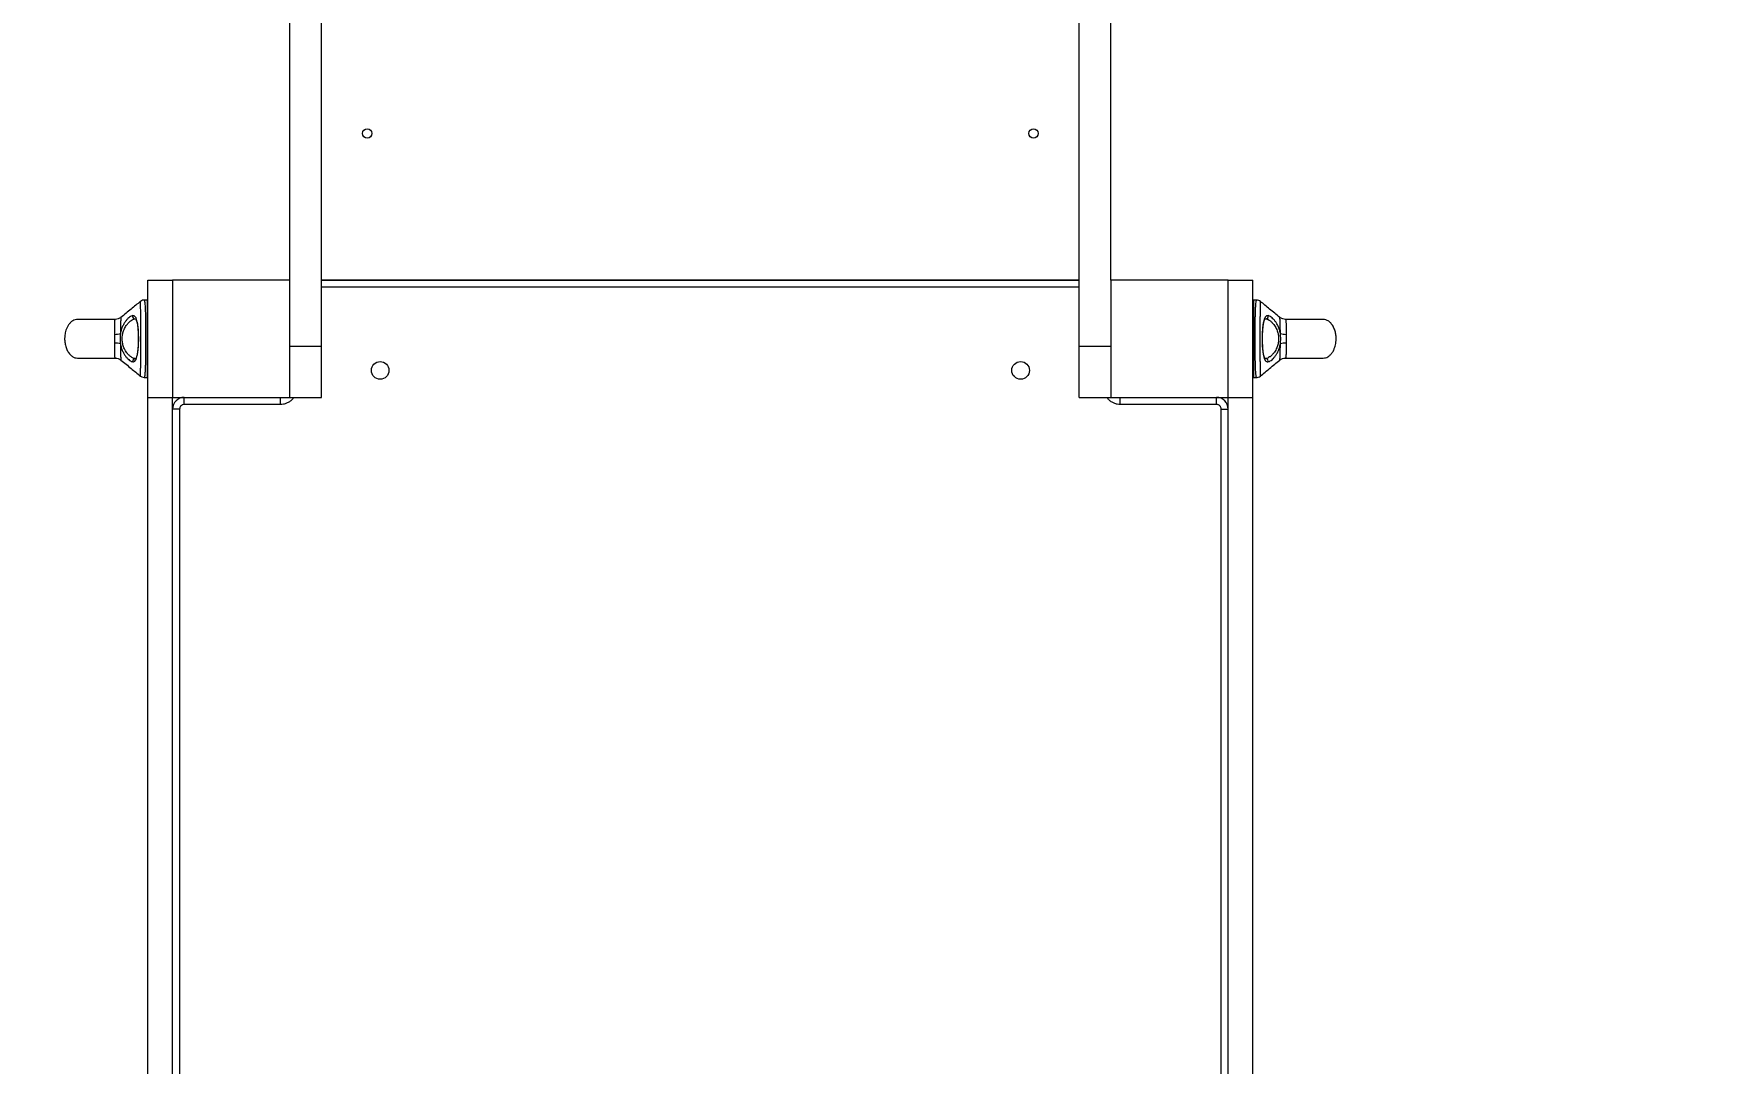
# Model space of a CAD drawing. Header units: millimetres. Extents: x -1410 to 10553, y -1584 to 10089.
# Drawn here: x 4925 to 6369, y 3234 to 4112 of the extents above; entities that cross this region are included whole.
import ezdxf

# ---------------------------------------------------------------- set-up
doc = ezdxf.new("R2010")
doc.units = ezdxf.units.MM
doc.layers.add('DiKom', color=7, linetype='Continuous')
doc.styles.add('style1', font='arial.ttf', dxfattribs={"width": 0.8})
doc.dimstyles.new('1-50', dxfattribs={"dimtxt": 400, "dimasz": 200, "dimexe": 100, "dimexo": 0, "dimgap": 200, "dimtad": 1, "dimtxsty": 'style1', "dimcen": 200, "dimclrd": 7, "dimclre": 7, "dimclrt": 7, "dimadec": 1, "dimazin": 2, "dimtfac": 1, "dimtmove": 0, "dimatfit": 2, "dimfxl": 0, "dimlwd": 25, "dimlwe": 18, "dimarcsym": 0})

# ---------------------------------------------------------------- blocks, each defined once
blk = doc.blocks.new('*D6')
at = {"layer": 'Defpoints', "color": 0, "transparency": 16777216}
for p in [(1052.6, 4838.3), (8552.6, 4538.8), (1052.6, -316)]:
    blk.add_point(p, dxfattribs=at)
at = {"layer": 'DiKom', "color": 7, "lineweight": 18, "transparency": 16777216}
for p, q in [((1052.6, 4838.3), (1052.6, -416)), ((8552.6, 4538.8), (8552.6, -416))]:
    blk.add_line(p, q, dxfattribs=at)
at = {"layer": 'DiKom', "color": 7, "lineweight": 25, "transparency": 16777216}
blk.add_line((8352.6, -316), (1252.6, -316), dxfattribs=at)
at = {"layer": 'DiKom', "color": 7, "transparency": 16777216}
for points in [[(1252.6, -282.7), (1252.6, -349.3), (1052.6, -316)], [(8352.6, -282.7), (8352.6, -349.3), (8552.6, -316)]]:
    blk.add_solid(points, dxfattribs=at)
at = {"layer": 'DiKom', "color": 7, "transparency": 16777216, "insert": (5447.5, 88.2), "char_height": 400, "attachment_point": 5, "style": 'style1'}
blk.add_mtext('7500', dxfattribs=at)
blk = doc.blocks.new('*D7')
at = {"layer": 'Defpoints', "color": 0, "transparency": 16777216}
for p in [(2743.2, 6351.8), (728.2, 735.3), (5494.1, 735.3)]:
    blk.add_point(p, dxfattribs=at)
at = {"layer": 'DiKom', "color": 7, "lineweight": 18, "transparency": 16777216}
for p, q in [((2743.2, 6351.8), (628.2, 6351.8)), ((5494.1, 735.3), (628.2, 735.3))]:
    blk.add_line(p, q, dxfattribs=at)
at = {"layer": 'DiKom', "color": 7, "lineweight": 25, "transparency": 16777216}
blk.add_line((728.2, 6151.8), (728.2, 935.3), dxfattribs=at)
at = {"layer": 'DiKom', "color": 7, "transparency": 16777216}
for points in [[(694.9, 6151.8), (761.5, 6151.8), (728.2, 6351.8)], [(694.9, 935.3), (761.5, 935.3), (728.2, 735.3)]]:
    blk.add_solid(points, dxfattribs=at)
at = {"layer": 'DiKom', "color": 7, "transparency": 16777216, "insert": (324, 4804.8), "char_height": 400, "attachment_point": 5, "rotation": 90, "style": 'style1'}
blk.add_mtext('5600', dxfattribs=at)
blk = doc.blocks.new('*D8')
at = {"layer": 'Defpoints', "color": 0, "transparency": 16777216}
for p in [(-447.4, 4071.3), (10552.6, 4053.8), (10552.6, -1484.2)]:
    blk.add_point(p, dxfattribs=at)
at = {"layer": 'DiKom', "color": 7, "lineweight": 18, "transparency": 16777216}
for p, q in [((-447.4, 4071.3), (-447.4, -1584.2)), ((10552.6, 4053.8), (10552.6, -1584.2))]:
    blk.add_line(p, q, dxfattribs=at)
at = {"layer": 'DiKom', "color": 7, "lineweight": 25, "transparency": 16777216}
blk.add_line((-247.4, -1484.2), (10352.6, -1484.2), dxfattribs=at)
at = {"layer": 'DiKom', "color": 7, "transparency": 16777216}
for points in [[(-247.4, -1450.8), (-247.4, -1517.5), (-447.4, -1484.2)], [(10352.6, -1450.8), (10352.6, -1517.5), (10552.6, -1484.2)]]:
    blk.add_solid(points, dxfattribs=at)
at = {"layer": 'DiKom', "color": 7, "transparency": 16777216, "insert": (5513, -1079.9), "char_height": 400, "attachment_point": 5, "style": 'style1'}
blk.add_mtext('11000', dxfattribs=at)

msp = doc.modelspace()

# ---------------------------------------------------------------- linework, layer by layer
at = {"color": 7, "linetype": 'Continuous', "lineweight": 15}
for p, q in [((5143.198, 3901.777), (5143.198, 4313.641)), ((5170.198, 3845.546), (5170.198, 4312.882)), ((5816.198, 3845.546), (5816.198, 4313.105)), ((5843.198, 3901.777), (5843.198, 4313.252)), ((5022.198, 3901.777), (5043.198, 3901.777)), ((5022.198, 3801.777), (5022.198, 3901.777)), ((5043.198, 3901.777), (5043.198, 3801.777)), ((5143.198, 3901.777), (5043.198, 3901.777)), ((5143.198, 3801.777), (5143.198, 3901.777)), ((5170.198, 3901.779), (5816.198, 3901.779)), ((5816.198, 3901.777), (5170.198, 3901.777)), ((5843.198, 3901.777), (5843.198, 3801.777)), ((5943.198, 3901.777), (5843.198, 3901.777)), ((5943.198, 3901.777), (5964.198, 3901.777)), ((5943.198, 3801.777), (5943.198, 3901.777)), ((5964.198, 3801.777), (5964.198, 3901.777)), ((5019.077, 3884.777), (5019.076, 3884.777)), ((5021.698, 3884.777), (5019.077, 3884.777)), ((5967.323, 3884.777), (5964.698, 3884.777)), ((5970.679, 3883.547), (5970.669, 3883.559)), ((5011.033, 3868.763), (5011.329, 3868.777)), ((5973.967, 3868.507), (5975.07, 3868.777)), ((5975.07, 3868.777), (5975.384, 3868.761)), ((5143.198, 3845.546), (5170.198, 3845.546)), ((5170.198, 3801.777), (5170.198, 3845.546)), ((5816.198, 3845.546), (5843.198, 3845.546)), ((5816.198, 3801.777), (5816.198, 3845.546)), ((5011.326, 3834.777), (5011.012, 3834.793)), ((5012.429, 3835.046), (5011.326, 3834.777)), ((5975.363, 3834.791), (5975.067, 3834.777)), ((5015.717, 3820.007), (5015.727, 3819.994)), ((5019.073, 3818.777), (5021.698, 3818.777)), ((5964.698, 3818.777), (5967.319, 3818.777)), ((5967.319, 3818.777), (5967.32, 3818.777)), ((5022.198, 3801.777), (5043.198, 3801.777)), ((5022.198, 3101.777), (5022.198, 3801.777)), ((5043.198, 3101.777), (5043.198, 3801.777)), ((5043.198, 3801.777), (5143.198, 3801.777)), ((5053.198, 3795.777), (5053.198, 3801.777)), ((5135.198, 3795.777), (5135.198, 3801.777)), ((5143.198, 3801.777), (5170.198, 3801.777)), ((5816.198, 3801.777), (5843.198, 3801.777)), ((5843.198, 3801.777), (5943.198, 3801.777)), ((5851.198, 3795.777), (5851.198, 3801.777)), ((5933.198, 3795.777), (5933.198, 3801.777)), ((5943.198, 3801.777), (5964.198, 3801.777)), ((5943.198, 3101.777), (5943.198, 3801.777)), ((5964.198, 3101.777), (5964.198, 3801.777)), ((5049.198, 3791.777), (5043.198, 3791.777)), ((5049.198, 3791.777), (5049.198, 3111.777)), ((5135.198, 3795.777), (5053.198, 3795.777)), ((5933.198, 3795.777), (5851.198, 3795.777)), ((5937.198, 3111.777), (5937.198, 3791.777)), ((5937.198, 3791.777), (5943.198, 3791.777))]:
    msp.add_line(p, q, dxfattribs=at)
at = {"color": 8, "linetype": 'Continuous', "lineweight": 15}
for p, q in [((5021.698, 3851.777), (5021.698, 3884.777)), ((5816.198, 3895.777), (5170.198, 3895.777)), ((5964.698, 3884.777), (5964.698, 3851.777)), ((5011.329, 3868.777), (5012.431, 3868.508)), ((5021.698, 3818.777), (5021.698, 3851.777)), ((5964.698, 3851.777), (5964.698, 3818.777)), ((5975.067, 3834.777), (5973.965, 3835.045))]:
    msp.add_line(p, q, dxfattribs=at)
at = {"color": 7, "linetype": 'Continuous', "lineweight": 15}
for centre, radius in [((5209.198, 4026.779), 4), ((5777.198, 4026.779), 4), ((5220.198, 3824.777), 7.5), ((5766.198, 3824.777), 7.5)]:
    msp.add_circle(centre, radius, dxfattribs=at)
for centre, radius, start, end in [((5021.698, 3884.277), 0.5, 0, 90), ((5964.698, 3884.277), 0.5, 90, 180), ((5011.166, 3870.769), 2.011, 160.454512, 266.211127), ((5975.249, 3870.769), 2.013, 273.856533, 19.486402), ((4993.258, 3875.199), 19.748, 271.78326, 286.09126), ((5993.142, 3875.173), 19.719, 253.873394, 268.205532), ((4993.254, 3828.381), 19.719, 73.87333, 88.205419), ((5993.138, 3828.355), 19.747, 91.782993, 106.091513), ((5011.147, 3832.785), 2.013, 93.858543, 199.484726), ((5975.23, 3832.784), 2.011, 340.454985, 86.210321), ((5021.698, 3819.277), 0.5, 270, 0), ((5964.698, 3819.277), 0.5, 180, 270), ((5053.198, 3791.777), 10, 90, 180), ((5933.198, 3791.777), 10, 0, 90)]:
    msp.add_arc(centre, radius, start, end, dxfattribs=at)
for points, knots in [([(5015.693, 3883.532), (5013.075, 3881.363), (5007.425, 3876.682), (5002.089, 3872.294), (4999.226, 3869.939)], [0, 0, 0, 0, 0.46334051, 1, 1, 1, 1]), ([(5015.729, 3883.478), (5015.712, 3883.482), (5015.647, 3883.496), (5015.626, 3882.889), (5015.627, 3881.706), (5015.661, 3879.945), (5015.705, 3877.701), (5015.753, 3874.994), (5015.799, 3871.871), (5015.839, 3868.393), (5015.872, 3864.608), (5015.896, 3860.6), (5015.912, 3856.428), (5015.915, 3853.593), (5015.916, 3852.175)], [0, 0, 0, 0, 0.03170963, 0.12272816, 0.21323931, 0.30218, 0.39078092, 0.47875082, 0.56601556, 0.6535104, 0.74008638, 0.82711622, 0.91347692, 1, 1, 1, 1]), ([(5019.252, 3884.777), (5018.664, 3884.741), (5017.341, 3884.661), (5016.295, 3883.946), (5015.714, 3883.549)], [0, 0, 0, 0, 0.44435717, 1, 1, 1, 1]), ([(5970.684, 3883.548), (5970.245, 3883.864), (5969.225, 3884.597), (5967.902, 3884.712), (5967.15, 3884.777)], [0, 0, 0, 0, 0.43104701, 1, 1, 1, 1]), ([(5987.194, 3869.928), (5984.28, 3872.33), (5978.705, 3876.927), (5973.266, 3881.418), (5970.67, 3883.561)], [0, 0, 0, 0, 0.5226785, 1, 1, 1, 1]), ([(4999.264, 3869.97), (4998.479, 3869.444), (4997.049, 3868.484), (4995.244, 3868.341), (4994.43, 3868.277)], [0, 0, 0, 0, 0.54893547, 1, 1, 1, 1]), ([(5009.271, 3871.442), (5008.852, 3871.358), (5008.018, 3871.19), (5006.577, 3870.293), (5005.053, 3868.97), (5003.486, 3867.199), (5001.966, 3865.024), (5000.593, 3862.447), (4999.434, 3859.519), (4998.966, 3857.324), (4998.731, 3856.225)], [0, 0, 0, 0, 0.12317915, 0.245723, 0.36966539, 0.4935948, 0.6191809, 0.74528389, 0.87243521, 1, 1, 1, 1]), ([(5014.184, 3852.209), (5014.169, 3853.522), (5014.137, 3856.147), (5013.934, 3859.906), (5013.606, 3863.33), (5013.125, 3866.286), (5012.478, 3868.655), (5011.634, 3870.338), (5010.594, 3871.35), (5009.711, 3871.411), (5009.271, 3871.442)], [0, 0, 0, 0, 0.12608235, 0.25195577, 0.37811471, 0.50326597, 0.62863495, 0.75300394, 0.87683852, 1, 1, 1, 1]), ([(5977.146, 3871.44), (5976.691, 3871.41), (5975.781, 3871.349), (5974.717, 3870.281), (5973.862, 3868.504), (5973.213, 3866.005), (5972.738, 3862.902), (5972.422, 3859.319), (5972.235, 3855.409), (5972.219, 3852.702), (5972.211, 3851.345)], [0, 0, 0, 0, 0.12344721, 0.24715998, 0.37200428, 0.49677552, 0.62230267, 0.7482485, 0.87377103, 1, 1, 1, 1]), ([(5987.665, 3856.229), (5987.431, 3857.327), (5986.965, 3859.512), (5985.811, 3862.435), (5984.448, 3864.999), (5982.933, 3867.173), (5981.375, 3868.941), (5979.848, 3870.272), (5978.406, 3871.179), (5977.566, 3871.353), (5977.146, 3871.44)], [0, 0, 0, 0, 0.12761887, 0.25418346, 0.38062162, 0.50508387, 0.62962271, 0.75287963, 0.87645542, 1, 1, 1, 1]), ([(5991.975, 3868.277), (5991.174, 3868.339), (5989.368, 3868.48), (5987.932, 3869.442), (5987.132, 3869.978)], [0, 0, 0, 0, 0.44316767, 1, 1, 1, 1]), ([(4962.198, 3868.277), (4961.523, 3868.222), (4960.106, 3868.106), (4958.043, 3867.161), (4956.122, 3865.661), (4954.483, 3863.673), (4953.208, 3861.425), (4952.31, 3859.146), (4951.712, 3856.928), (4951.316, 3854.583), (4951.138, 3851.862), (4951.313, 3848.676), (4951.994, 3845.236), (4953.266, 3841.876), (4955.097, 3838.956), (4957.341, 3836.811), (4959.767, 3835.506), (4961.428, 3835.349), (4962.198, 3835.277)], [0, 0, 0, 0, 0.0463316, 0.09737772, 0.1534118, 0.21313238, 0.27355896, 0.33083098, 0.38133974, 0.43157947, 0.49443434, 0.56871448, 0.65082284, 0.73500007, 0.81489008, 0.88597457, 0.94713484, 1, 1, 1, 1]), ([(4994.475, 3868.277), (4993.993, 3868.277), (4991.546, 3868.277), (4987.843, 3868.277), (4983.612, 3868.277), (4980.46, 3868.277), (4977.895, 3868.277), (4975.707, 3868.277), (4973.552, 3868.277), (4971.431, 3868.277), (4969.255, 3868.277), (4967.131, 3868.277), (4965.182, 3868.277), (4963.574, 3868.277), (4962.43, 3868.277), (4962.278, 3868.277), (4962.198, 3868.277)], [0, 0, 0, 0, 0.02093295, 0.1064437, 0.18184646, 0.24328468, 0.2897306, 0.3429451, 0.39192667, 0.44938274, 0.51596657, 0.59234463, 0.67897103, 0.77602432, 0.88331593, 1, 1, 1, 1]), ([(4993.871, 3848.09), (4993.895, 3849.319), (4993.942, 3851.776), (4993.896, 3854.233), (4993.872, 3855.461)], [0, 0, 0, 0, 0.49999043, 1, 1, 1, 1]), ([(4993.872, 3855.461), (4993.874, 3856.391), (4993.877, 3858.227), (4993.884, 3860.784), (4993.893, 3863.055), (4993.915, 3864.958), (4993.965, 3866.454), (4994.065, 3867.503), (4994.227, 3868.156), (4994.385, 3868.237), (4994.462, 3868.277)], [0, 0, 0, 0, 0.15005244, 0.29616425, 0.43374472, 0.56362401, 0.68460596, 0.79650612, 0.90001578, 1, 1, 1, 1]), ([(4998.731, 3856.225), (4998.576, 3854.742), (4998.266, 3851.775), (4998.576, 3848.808), (4998.731, 3847.324)], [0, 0, 0, 0, 0.49997199, 1, 1, 1, 1]), ([(5011.012, 3834.793), (5010.691, 3834.85), (5010.053, 3834.963), (5008.978, 3835.464), (5007.938, 3836.127), (5006.955, 3836.905), (5006.069, 3837.715), (5005.187, 3838.641), (5004.211, 3839.812), (5003.195, 3841.26), (5002.197, 3843.034), (5001.424, 3844.826), (5000.863, 3846.586), (5000.357, 3848.825), (5000.143, 3851.185), (5000.249, 3853.548), (5000.483, 3855.283), (5000.865, 3856.973), (5001.429, 3858.737), (5002.207, 3860.534), (5003.209, 3862.312), (5004.172, 3863.68), (5005.015, 3864.705), (5005.753, 3865.512), (5006.472, 3866.213), (5007.197, 3866.841), (5008.209, 3867.621), (5009.56, 3868.451), (5010.542, 3868.659), (5011.033, 3868.763)], [0, 0, 0, 0, 0.0412218, 0.08212791, 0.12502056, 0.15617337, 0.18752909, 0.21875965, 0.24982236, 0.29305305, 0.33399149, 0.37465419, 0.40658496, 0.43731648, 0.4995267, 0.53055001, 0.56198793, 0.59274267, 0.62470603, 0.66559023, 0.70668727, 0.75000996, 0.7745889, 0.79819348, 0.82868701, 0.85070634, 0.87526236, 0.93758019, 1, 1, 1, 1]), ([(5011.96, 3868.306), (5011.949, 3868.294), (5011.928, 3868.271), (5012.176, 3867.878), (5012.527, 3867.045), (5012.983, 3865.398), (5013.344, 3863.424), (5013.639, 3861.046), (5013.862, 3858.259), (5014.003, 3855.095), (5014.051, 3851.596), (5013.991, 3848.019), (5013.824, 3844.707), (5013.579, 3841.957), (5013.283, 3839.773), (5012.938, 3837.999), (5012.614, 3836.823), (5012.277, 3835.936), (5012.083, 3835.568), (5012.145, 3835.46), (5012.177, 3835.403)], [0, 0, 0, 0, 0.01843238, 0.0380089, 0.10645934, 0.16636942, 0.22662064, 0.28950714, 0.3554401, 0.4263906, 0.5016965, 0.58191182, 0.65815483, 0.7255869, 0.78329443, 0.83687419, 0.89265748, 0.92190872, 0.95918236, 1, 1, 1, 1]), ([(5974.436, 3835.248), (5974.447, 3835.259), (5974.468, 3835.282), (5974.22, 3835.675), (5973.869, 3836.508), (5973.413, 3838.155), (5973.052, 3840.129), (5972.757, 3842.508), (5972.534, 3845.294), (5972.393, 3848.459), (5972.345, 3851.957), (5972.405, 3855.534), (5972.572, 3858.846), (5972.817, 3861.596), (5973.113, 3863.781), (5973.458, 3865.554), (5973.782, 3866.73), (5974.119, 3867.618), (5974.313, 3867.986), (5974.251, 3868.094), (5974.219, 3868.15)], [0, 0, 0, 0, 0.01843238, 0.03800889, 0.10645753, 0.16637041, 0.22662167, 0.28950822, 0.35544116, 0.42639163, 0.50169753, 0.58191283, 0.65815589, 0.72558339, 0.783295, 0.8368748, 0.89265511, 0.92190876, 0.95918235, 1, 1, 1, 1]), ([(5975.384, 3868.761), (5975.705, 3868.704), (5976.343, 3868.59), (5977.418, 3868.09), (5978.457, 3867.427), (5979.441, 3866.649), (5980.327, 3865.839), (5981.209, 3864.913), (5982.185, 3863.741), (5983.201, 3862.293), (5984.198, 3860.519), (5984.972, 3858.728), (5985.533, 3856.967), (5986.039, 3854.729), (5986.253, 3852.368), (5986.147, 3850.005), (5985.913, 3848.27), (5985.531, 3846.581), (5984.967, 3844.817), (5984.189, 3843.02), (5983.187, 3841.241), (5982.224, 3839.874), (5981.381, 3838.849), (5980.643, 3838.041), (5979.924, 3837.34), (5979.199, 3836.712), (5978.187, 3835.932), (5976.836, 3835.103), (5975.854, 3834.895), (5975.363, 3834.791)], [0, 0, 0, 0, 0.04122201, 0.08212811, 0.12502049, 0.15617345, 0.18752907, 0.21875975, 0.24982228, 0.29305336, 0.33399153, 0.37465437, 0.40658518, 0.43731659, 0.49952678, 0.53055009, 0.56198794, 0.59274266, 0.62470613, 0.66559043, 0.7066872, 0.75001022, 0.77458886, 0.79819567, 0.8286871, 0.85070655, 0.87526237, 0.93758051, 1, 1, 1, 1]), ([(5987.664, 3847.328), (5987.82, 3848.812), (5988.13, 3851.779), (5987.82, 3854.746), (5987.665, 3856.229)], [0, 0, 0, 0, 0.49997181, 1, 1, 1, 1]), ([(6024.198, 3868.277), (6024.118, 3868.277), (6023.966, 3868.277), (6022.822, 3868.277), (6021.214, 3868.277), (6019.264, 3868.277), (6017.141, 3868.277), (6014.965, 3868.277), (6012.844, 3868.277), (6010.852, 3868.277), (6009.041, 3868.277), (6007.284, 3868.277), (6005.322, 3868.277), (6002.521, 3868.277), (5998.553, 3868.277), (5994.851, 3868.277), (5992.407, 3868.277), (5991.928, 3868.277)], [0, 0, 0, 0, 0.11669329, 0.22399341, 0.32105436, 0.40768775, 0.48407175, 0.55066082, 0.6081217, 0.65710709, 0.69824887, 0.73237542, 0.77063528, 0.81823021, 0.89363893, 0.97915667, 1, 1, 1, 1]), ([(5991.943, 3868.277), (5992.02, 3868.237), (5992.18, 3868.157), (5992.338, 3867.509), (5992.435, 3866.463), (5992.483, 3864.972), (5992.503, 3863.067), (5992.514, 3860.789), (5992.521, 3858.228), (5992.523, 3856.393), (5992.525, 3855.463)], [0, 0, 0, 0, 0.09915514, 0.20317963, 0.31465074, 0.43517692, 0.56560594, 0.70402402, 0.84996404, 1, 1, 1, 1]), ([(5992.525, 3855.463), (5992.501, 3854.235), (5992.454, 3851.778), (5992.5, 3849.321), (5992.523, 3848.092)], [0, 0, 0, 0, 0.50002251, 1, 1, 1, 1]), ([(6024.198, 3835.277), (6024.872, 3835.332), (6026.29, 3835.447), (6028.353, 3836.392), (6030.274, 3837.892), (6031.913, 3839.88), (6033.188, 3842.129), (6034.086, 3844.407), (6034.684, 3846.626), (6035.08, 3848.971), (6035.258, 3851.691), (6035.083, 3854.878), (6034.401, 3858.318), (6033.13, 3861.677), (6031.299, 3864.597), (6029.055, 3866.743), (6026.629, 3868.048), (6024.968, 3868.204), (6024.198, 3868.277)], [0, 0, 0, 0, 0.04633176, 0.09737756, 0.15341217, 0.21313262, 0.27355919, 0.33083126, 0.38133996, 0.43157954, 0.49443444, 0.56871453, 0.65082298, 0.73500025, 0.81489006, 0.88597516, 0.94713434, 1, 1, 1, 1]), ([(4994.453, 3835.277), (4994.376, 3835.316), (4994.216, 3835.396), (4994.058, 3836.045), (4993.961, 3837.091), (4993.913, 3838.582), (4993.892, 3840.487), (4993.882, 3842.764), (4993.875, 3845.326), (4993.873, 3847.16), (4993.871, 3848.09)], [0, 0, 0, 0, 0.09915516, 0.20317975, 0.31465076, 0.43517692, 0.56560595, 0.70402402, 0.84996405, 1, 1, 1, 1]), ([(4998.731, 3847.324), (4998.965, 3846.227), (4999.431, 3844.041), (5000.584, 3841.119), (5001.948, 3838.554), (5003.463, 3836.38), (5005.021, 3834.613), (5006.547, 3833.281), (5007.99, 3832.374), (5008.83, 3832.2), (5009.25, 3832.113)], [0, 0, 0, 0, 0.12762715, 0.25418393, 0.38062216, 0.5050842, 0.62962321, 0.75287961, 0.87645561, 1, 1, 1, 1]), ([(5009.25, 3832.113), (5009.704, 3832.144), (5010.615, 3832.205), (5011.679, 3833.272), (5012.534, 3835.05), (5013.183, 3837.548), (5013.658, 3840.652), (5013.974, 3844.234), (5014.161, 3848.145), (5014.177, 3850.851), (5014.184, 3852.209)], [0, 0, 0, 0, 0.12344739, 0.24716018, 0.37200423, 0.49677564, 0.62230269, 0.74824849, 0.87377104, 1, 1, 1, 1]), ([(5970.667, 3820.075), (5970.684, 3820.071), (5970.749, 3820.057), (5970.77, 3820.664), (5970.769, 3821.848), (5970.735, 3823.608), (5970.691, 3825.853), (5970.643, 3828.56), (5970.597, 3831.683), (5970.557, 3835.161), (5970.524, 3838.946), (5970.499, 3842.954), (5970.483, 3847.126), (5970.481, 3849.96), (5970.48, 3851.379)], [0, 0, 0, 0, 0.03170961, 0.12272814, 0.21323929, 0.30217999, 0.3907809, 0.47875081, 0.56601555, 0.65351039, 0.74008638, 0.82711622, 0.91347691, 1, 1, 1, 1]), ([(5972.211, 3851.345), (5972.227, 3850.031), (5972.258, 3847.406), (5972.462, 3843.648), (5972.79, 3840.223), (5973.271, 3837.268), (5973.917, 3834.899), (5974.762, 3833.215), (5975.801, 3832.203), (5976.685, 3832.142), (5977.125, 3832.112)], [0, 0, 0, 0, 0.12608232, 0.25195575, 0.3781147, 0.50326578, 0.62863464, 0.75300378, 0.87683824, 1, 1, 1, 1]), ([(5977.125, 3832.112), (5977.543, 3832.196), (5978.378, 3832.363), (5979.818, 3833.261), (5981.343, 3834.584), (5982.91, 3836.354), (5984.43, 3838.529), (5985.803, 3841.106), (5986.962, 3844.034), (5987.43, 3846.229), (5987.664, 3847.328)], [0, 0, 0, 0, 0.12317866, 0.24572221, 0.36966546, 0.49359474, 0.61918077, 0.7452768, 0.8724354, 1, 1, 1, 1]), ([(5992.523, 3848.092), (5992.522, 3847.162), (5992.519, 3845.327), (5992.512, 3842.769), (5992.502, 3840.498), (5992.481, 3838.596), (5992.431, 3837.1), (5992.331, 3836.05), (5992.169, 3835.398), (5992.011, 3835.316), (5991.934, 3835.276)], [0, 0, 0, 0, 0.15005244, 0.29616423, 0.43374469, 0.56362398, 0.68460587, 0.79650603, 0.90001563, 1, 1, 1, 1]), ([(4962.198, 3835.277), (4962.278, 3835.277), (4962.43, 3835.277), (4963.574, 3835.277), (4965.182, 3835.277), (4967.131, 3835.277), (4969.255, 3835.277), (4971.431, 3835.277), (4973.552, 3835.277), (4975.544, 3835.277), (4977.355, 3835.277), (4979.112, 3835.277), (4981.074, 3835.277), (4983.874, 3835.277), (4987.843, 3835.277), (4991.544, 3835.277), (4993.989, 3835.277), (4994.468, 3835.277)], [0, 0, 0, 0, 0.11669329, 0.22399339, 0.32105435, 0.40768759, 0.48407169, 0.55066079, 0.60812141, 0.65710684, 0.69824872, 0.73237527, 0.77063522, 0.81823036, 0.89363908, 0.97915659, 1, 1, 1, 1]), ([(4994.421, 3835.277), (4995.221, 3835.214), (4997.028, 3835.074), (4998.464, 3834.111), (4999.264, 3833.575)], [0, 0, 0, 0, 0.4431701, 1, 1, 1, 1]), ([(4999.202, 3833.626), (5002.116, 3831.223), (5007.691, 3826.626), (5013.13, 3822.136), (5015.725, 3819.992)], [0, 0, 0, 0, 0.52267788, 1, 1, 1, 1]), ([(5970.703, 3820.022), (5973.321, 3822.19), (5978.971, 3826.871), (5984.307, 3831.259), (5987.17, 3833.614)], [0, 0, 0, 0, 0.46333996, 1, 1, 1, 1]), ([(5987.131, 3833.583), (5987.917, 3834.11), (5989.347, 3835.069), (5991.152, 3835.212), (5991.966, 3835.276)], [0, 0, 0, 0, 0.54893538, 1, 1, 1, 1]), ([(5991.921, 3835.277), (5992.403, 3835.277), (5994.849, 3835.277), (5998.553, 3835.277), (6002.784, 3835.277), (6005.936, 3835.277), (6008.501, 3835.277), (6010.689, 3835.277), (6012.844, 3835.277), (6014.965, 3835.277), (6017.141, 3835.277), (6019.264, 3835.277), (6021.214, 3835.277), (6022.822, 3835.277), (6023.966, 3835.277), (6024.118, 3835.277), (6024.198, 3835.277)], [0, 0, 0, 0, 0.02093307, 0.10644404, 0.18184678, 0.24328462, 0.28973077, 0.34294499, 0.3919265, 0.44938283, 0.51596661, 0.59234457, 0.67897108, 0.77602434, 0.88331596, 1, 1, 1, 1]), ([(5015.711, 3820.006), (5016.151, 3819.69), (5017.171, 3818.956), (5018.494, 3818.842), (5019.246, 3818.777)], [0, 0, 0, 0, 0.43104373, 1, 1, 1, 1]), ([(5967.144, 3818.777), (5967.732, 3818.812), (5969.055, 3818.893), (5970.101, 3819.608), (5970.682, 3820.005)], [0, 0, 0, 0, 0.44434509, 1, 1, 1, 1]), ([(5053.198, 3795.777), (5052.695, 3795.723), (5051.921, 3795.641), (5050.989, 3795.142), (5050.349, 3794.626), (5049.832, 3793.985), (5049.334, 3793.054), (5049.251, 3792.28), (5049.198, 3791.777)], [0, 0, 0, 0, 0.23946034, 0.36836945, 0.50000649, 0.63165863, 0.76056247, 1, 1, 1, 1]), ([(5937.198, 3791.777), (5937.144, 3792.28), (5937.062, 3793.054), (5936.563, 3793.985), (5936.047, 3794.626), (5935.406, 3795.142), (5934.475, 3795.641), (5933.701, 3795.723), (5933.198, 3795.777)], [0, 0, 0, 0, 0.23943754, 0.36834026, 0.49999417, 0.6316273, 0.7605344, 1, 1, 1, 1])]:
    msp.add_open_spline(points, degree=3, knots=knots, dxfattribs=at)
at = {"color": 8, "linetype": 'Continuous', "lineweight": 15}
for points, knots in [([(5020.531, 3851.777), (5020.53, 3853.381), (5020.526, 3856.574), (5020.496, 3861.239), (5020.447, 3865.663), (5020.384, 3869.4), (5020.313, 3872.466), (5020.239, 3874.928), (5020.142, 3877.451), (5020.013, 3879.864), (5019.857, 3881.798), (5019.697, 3883.115), (5019.538, 3883.968), (5019.339, 3884.634), (5019.172, 3884.715), (5019.073, 3884.764)], [0, 0, 0, 0, 0.09265976, 0.18441284, 0.27526334, 0.36521161, 0.43025929, 0.49367424, 0.5554528, 0.64501775, 0.73091626, 0.79333059, 0.85427902, 0.91376265, 1, 1, 1, 1]), ([(5967.329, 3884.739), (5967.297, 3884.749), (5967.191, 3884.78), (5967.003, 3884.47), (5966.773, 3883.641), (5966.584, 3882.224), (5966.443, 3880.613), (5966.338, 3879.017), (5966.227, 3876.806), (5966.117, 3873.788), (5966.032, 3870.343), (5965.974, 3867.108), (5965.934, 3864.279), (5965.898, 3860.801), (5965.871, 3856.621), (5965.867, 3853.4), (5965.865, 3851.777)], [0, 0, 0, 0, 0.02723034, 0.08697395, 0.17642788, 0.26926663, 0.32580843, 0.38406195, 0.44402438, 0.53713618, 0.63409942, 0.69343464, 0.75343591, 0.81410066, 0.90630121, 1, 1, 1, 1]), ([(5970.48, 3851.379), (5970.48, 3851.812), (5970.48, 3852.982), (5970.482, 3855.189), (5970.49, 3858.268), (5970.505, 3861.59), (5970.527, 3864.934), (5970.554, 3868.114), (5970.588, 3871.098), (5970.625, 3873.802), (5970.654, 3875.615), (5970.676, 3876.854), (5970.69, 3877.59), (5970.703, 3878.303), (5970.717, 3878.991), (5970.73, 3879.649), (5970.751, 3880.722), (5970.772, 3881.996), (5970.771, 3882.823), (5970.75, 3883.197), (5970.736, 3883.349), (5970.717, 3883.46), (5970.698, 3883.527), (5970.684, 3883.542), (5970.679, 3883.547)], [0, 0, 0, 0, 0.02602897, 0.07031998, 0.13281644, 0.21288464, 0.2766068, 0.34888678, 0.42884161, 0.49471472, 0.56545099, 0.58998156, 0.61505039, 0.64070514, 0.66700372, 0.69402447, 0.72168164, 0.80976146, 0.89890434, 0.92159402, 0.94429783, 0.9669851, 0.98970904, 1, 1, 1, 1]), ([(4999.236, 3869.928), (4999.229, 3869.919), (4999.21, 3869.896), (4999.172, 3869.673), (4999.132, 3869.371), (4999.098, 3869.073), (4999.066, 3868.736), (4999.034, 3868.358), (4999.006, 3867.977), (4998.977, 3867.521), (4998.951, 3867.055), (4998.904, 3866.081), (4998.843, 3864.389), (4998.788, 3861.875), (4998.751, 3859.128), (4998.738, 3857.223), (4998.731, 3856.225)], [0, 0, 0, 0, 0.04582464, 0.12381813, 0.15706042, 0.19727526, 0.24427159, 0.27033853, 0.31001777, 0.34767137, 0.38349576, 0.41750101, 0.55990417, 0.70891964, 0.84763264, 1, 1, 1, 1]), ([(5987.665, 3856.229), (5987.657, 3857.423), (5987.64, 3859.778), (5987.589, 3863.012), (5987.51, 3865.78), (5987.403, 3867.924), (5987.284, 3869.295), (5987.188, 3869.931), (5987.169, 3869.899), (5987.163, 3869.889)], [0, 0, 0, 0, 0.18132412, 0.35770145, 0.52389414, 0.67759273, 0.81660922, 0.94257711, 1, 1, 1, 1]), ([(4998.731, 3847.324), (4998.739, 3846.13), (4998.756, 3843.776), (4998.807, 3840.541), (4998.886, 3837.774), (4998.993, 3835.63), (4999.112, 3834.258), (4999.208, 3833.623), (4999.227, 3833.654), (4999.233, 3833.664)], [0, 0, 0, 0, 0.18132362, 0.35770045, 0.5238927, 0.67759084, 0.81661269, 0.94257729, 1, 1, 1, 1]), ([(5015.916, 3852.175), (5015.916, 3851.742), (5015.916, 3850.572), (5015.913, 3848.365), (5015.905, 3845.286), (5015.891, 3841.964), (5015.868, 3838.62), (5015.841, 3835.44), (5015.808, 3832.455), (5015.771, 3829.751), (5015.742, 3827.938), (5015.72, 3826.7), (5015.706, 3825.963), (5015.693, 3825.25), (5015.679, 3824.562), (5015.666, 3823.905), (5015.645, 3822.831), (5015.623, 3821.557), (5015.625, 3820.731), (5015.646, 3820.357), (5015.66, 3820.205), (5015.679, 3820.093), (5015.697, 3820.026), (5015.712, 3820.011), (5015.717, 3820.007)], [0, 0, 0, 0, 0.02602897, 0.07031996, 0.1328164, 0.21288458, 0.27660672, 0.34888668, 0.42884149, 0.49471459, 0.56545406, 0.58998166, 0.61505048, 0.64070522, 0.66700379, 0.69402454, 0.7216817, 0.8097615, 0.89890435, 0.92159402, 0.94429783, 0.96698509, 0.98970903, 1, 1, 1, 1]), ([(5019.066, 3818.814), (5019.099, 3818.804), (5019.204, 3818.773), (5019.393, 3819.084), (5019.623, 3819.912), (5019.812, 3821.33), (5019.953, 3822.941), (5020.058, 3824.537), (5020.169, 3826.747), (5020.279, 3829.766), (5020.364, 3833.21), (5020.422, 3836.445), (5020.462, 3839.275), (5020.498, 3842.752), (5020.525, 3846.933), (5020.529, 3850.153), (5020.531, 3851.777)], [0, 0, 0, 0, 0.02723036, 0.08697396, 0.17642786, 0.26926661, 0.32580841, 0.38406193, 0.44402437, 0.53713617, 0.63409942, 0.69343463, 0.75343591, 0.81410066, 0.90630121, 1, 1, 1, 1]), ([(5965.865, 3851.777), (5965.866, 3850.172), (5965.87, 3846.98), (5965.9, 3842.315), (5965.949, 3837.89), (5966.012, 3834.154), (5966.083, 3831.088), (5966.157, 3828.625), (5966.254, 3826.103), (5966.383, 3823.69), (5966.539, 3821.755), (5966.699, 3820.438), (5966.858, 3819.585), (5967.056, 3818.92), (5967.224, 3818.838), (5967.323, 3818.79)], [0, 0, 0, 0, 0.09265975, 0.18441284, 0.27526334, 0.3652116, 0.43025928, 0.49367424, 0.5554528, 0.64501775, 0.73091626, 0.79333059, 0.85427899, 0.91376262, 1, 1, 1, 1]), ([(5987.16, 3833.626), (5987.167, 3833.634), (5987.186, 3833.658), (5987.224, 3833.88), (5987.264, 3834.183), (5987.298, 3834.481), (5987.33, 3834.817), (5987.362, 3835.196), (5987.389, 3835.576), (5987.418, 3836.033), (5987.444, 3836.498), (5987.492, 3837.473), (5987.553, 3839.165), (5987.608, 3841.679), (5987.645, 3844.425), (5987.658, 3846.331), (5987.664, 3847.328)], [0, 0, 0, 0, 0.04582461, 0.1238156, 0.15706138, 0.19727613, 0.24426718, 0.27034002, 0.31001915, 0.34767263, 0.38349702, 0.41750215, 0.55990507, 0.7089202, 0.84763294, 1, 1, 1, 1]), ([(5146.64, 3801.777), (5146.15, 3801.121), (5145.083, 3799.694), (5142.921, 3797.992), (5140.422, 3796.693), (5137.81, 3795.916), (5136.052, 3795.822), (5135.198, 3795.777)], [0, 0, 0, 0, 0.18228761, 0.39711431, 0.60747868, 0.80944802, 1, 1, 1, 1]), ([(5851.198, 3795.777), (5850.344, 3795.822), (5848.586, 3795.916), (5845.974, 3796.693), (5843.475, 3797.992), (5841.313, 3799.694), (5840.245, 3801.121), (5839.755, 3801.777)], [0, 0, 0, 0, 0.19055318, 0.39252257, 0.60288791, 0.81771108, 1, 1, 1, 1])]:
    msp.add_open_spline(points, degree=3, knots=knots, dxfattribs=at)

# ---------------------------------------------------------------- dimensions: what is measured, and where the dimension line sits
at = {"layer": 'DiKom', "color": 3}
dim = msp.add_linear_dim(base=(728.199, 735.276), p1=(2743.198, 6351.777), p2=(5494.104, 735.276), angle=90, text='5600', dimstyle='1-50', override={"dimdec": 0}, dxfattribs=at)
dim.commit()
dim.dimension.update_dxf_attribs({"geometry": '*D7', "text_midpoint": (728.199, 4804.752), "dimtype": 160})
for base, p1, p2, picture, middle in [((1052.642, -315.992), (8552.642, 4538.777), (1052.642, 4838.276), '*D6', (5447.5, -315.992)), ((10552.642, -1484.165), (-447.358, 4071.346), (10552.642, 4053.777), '*D8', (5513.016, -1484.165))]:
    dim = msp.add_linear_dim(base=base, p1=p1, p2=p2, dimstyle='1-50', dxfattribs=at)
    dim.commit()
    dim.dimension.update_dxf_attribs({"geometry": picture, "text_midpoint": middle, "dimtype": 160})

doc.saveas('drawing.dxf')
